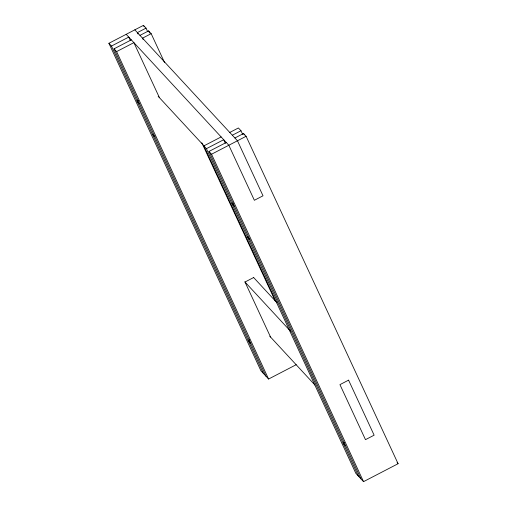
<?xml version="1.0" encoding="UTF-8"?>
<svg xmlns="http://www.w3.org/2000/svg" width="507" height="507" viewBox="0 0 507 507"><rect width="100%" height="100%" fill="white"/><g stroke="black" fill="none" stroke-linecap="round" stroke-linejoin="round"><path stroke-width="0.76" d="M296.24 364.685L268.59 379.033L260.89 370.712L108.904 43.285L143.468 25.35L146.035 28.126L147.702 31.713M108.904 43.285L111.47 46.061L128.753 37.093L130.413 40.661M146.035 28.126L137.397 32.606L138.056 34.039M266.023 376.257L114.037 48.83L131.319 39.863M139.964 35.382L148.602 30.895L151.168 33.671L164.502 62.393M114.037 48.83L116.604 51.606L133.886 42.639L159.432 97.667M151.168 33.671L142.524 38.152L143.189 39.584M138.398 100.373L137.017 101.089L139.583 103.859M234.899 137.999L243.544 133.512L246.11 136.288L398.096 463.715L363.532 481.65L355.832 473.329L203.846 145.902L221.128 136.934M229.766 132.454L238.41 127.967L240.977 130.743L242.644 134.33M203.846 145.902L206.412 148.678L223.695 139.71L225.355 143.285M232.333 135.223L240.977 130.743M360.965 478.874L208.979 151.447L226.261 142.48M208.979 151.447L211.546 154.223L246.11 136.288M233.34 202.99L231.959 203.706L234.519 206.482M253.646 277.532L245.001 282.019L270.548 337.047M249.514 339.747L248.132 340.47L250.699 343.239M344.456 442.37L343.074 443.086L345.641 445.856M134.83 29.831L237.466 140.775L263.013 195.803L254.368 200.284L228.828 145.256L126.186 34.318M158.178 96.317L204.397 146.27M152.341 134.108L154.908 136.877M247.283 236.725L249.85 239.5M253.468 277.342L277.114 302.901M244.824 281.829L290.505 331.198M397.07 462.606L398.096 463.715M269.832 336.274L314.974 385.067M243.544 133.512L244.209 134.951M211.546 154.223L363.532 481.65M206.412 148.678L358.398 476.105M201.83 142.816L275.491 301.5M148.602 30.895L149.603 33.05M143.468 25.35L144.134 26.789M116.604 51.606L268.59 379.033M111.47 46.061L263.456 373.488M348.582 380.149L339.944 384.636L365.484 439.664L374.128 435.183L348.582 380.149"/></g></svg>
